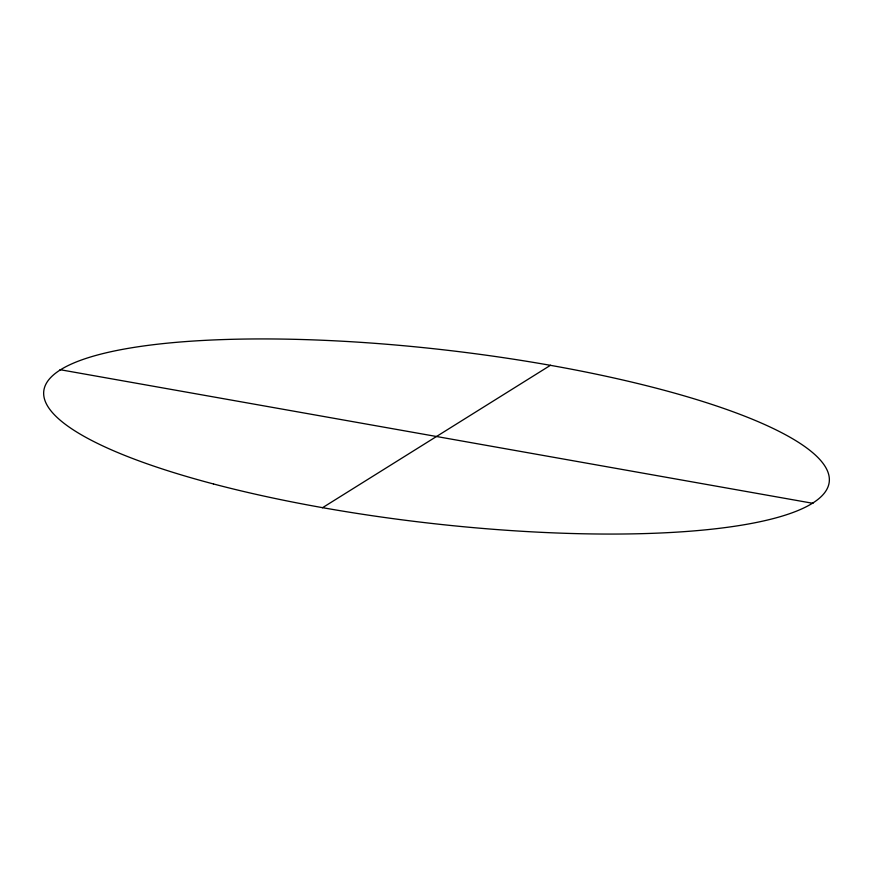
<?xml version="1.0" encoding="UTF-8"?>
<svg xmlns="http://www.w3.org/2000/svg" width="873" height="873" viewBox="0 0 873 873"><rect width="100%" height="100%" fill="white"/><g stroke="black" fill="none" stroke-linecap="round" stroke-linejoin="round"><path stroke-width="1.31" d="M322.421 507.77L550.579 365.23M59.997 369.672L813.003 503.328M213.503 483.969A395.36 86.918 6.6 0 0 828.106 486.588A395.36 86.918 6.6 0 0 267.891 338.942A395.36 86.918 6.6 0 0 213.503 483.969"/></g></svg>
